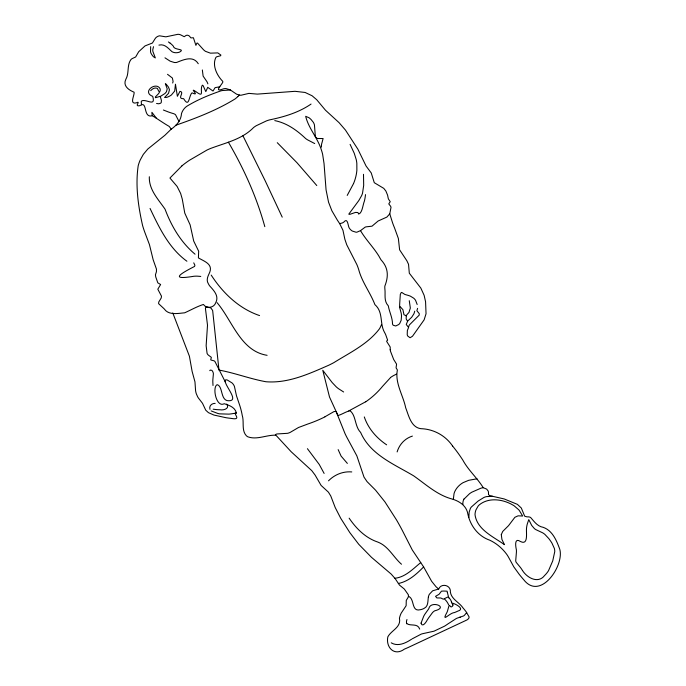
<?xml version="1.0" encoding="UTF-8"?>
<svg xmlns="http://www.w3.org/2000/svg" width="686" height="686" viewBox="0 0 686 686"><rect width="100%" height="100%" fill="white"/><g stroke="black" fill="none" stroke-linecap="round" stroke-linejoin="round"><path stroke-width="1.03" d="M453.326 499.502L454.029 493.697A15.709 14.217 -29.5 0 1 454.921 491.253L455.847 489.564A19.062 17.244 -29.5 0 1 463.024 482.687L468.684 480.311L476.993 478.794M365.518 194.618L365.106 197.568A53.654 48.543 -29.5 0 1 364.403 201.067C362.783 204.84 362.38 213.003 358.632 214.075A6.243 5.651 -29.5 0 1 358.504 213.74L358.469 213.663A5.342 4.828 -29.5 0 0 358.221 213.054L358.126 212.926A1.586 1.432 -29.5 0 0 357.715 212.54L355.545 212.411L349.783 214.358L348.78 214.161L358.804 200.561L361.642 195.587A21.858 19.783 -29.5 0 0 362.551 193.066L363.683 185.374L363.494 174.304M150.646 46.639L150.534 51.802A9.518 8.609 -29.5 0 0 151.04 53.371L152.386 55.523A17.296 15.649 -29.5 0 0 153.853 57.049L155.336 57.941L152.901 51.519A8.121 7.349 -29.5 0 1 152.824 49.443L153.501 46.699M428.373 596.992C427.687 600.919 428.527 606.338 424.137 608.353A11.439 10.35 -29.5 0 1 420.338 609.7C411.651 612.023 414.421 600.353 409.645 596.949A7.958 7.194 -29.5 0 0 408.53 596.391M408.564 327.265L408.659 326.828A7.426 6.723 -29.5 0 1 409.431 324.89L419.206 315.123L419.283 313.674L416.882 310.707L417.611 308.348M452.623 446.054C445.411 435.473 433.586 429.042 420.818 428.673C411.008 427.352 408.676 415.424 405.692 407.81C403.214 395.47 394.81 383.054 397.357 370.131A2.135 1.929 -29.5 0 0 397.22 369.668L396.105 367.91L396.182 366.658A12.734 11.525 -29.5 0 1 396.319 366.307L396.551 364.103L394.656 361.025A21.223 19.208 -29.5 0 1 393.653 359.421L390.651 351.652A9.938 8.995 -29.5 0 1 390.18 349.723M172.683 82.997L172.838 82.457A16.172 14.638 -29.5 0 0 173.086 81.377L172.375 78.024L167.513 74.302M414.721 311.178L414.438 312.199A16.267 14.715 -29.5 0 1 413.864 313.879L411.686 317.258L407.587 321.168M406.97 619.544L406.849 619.947A6.526 5.908 -29.5 0 0 406.738 623.763M321.425 147.104L321.485 144.986A10.221 9.252 -29.5 0 1 322.017 142.637L323.106 138.529L317.224 138.495L315.371 136.788L314.454 125.006A12.031 10.89 -29.5 0 0 313.339 122.331L311.152 119.613A27.277 24.679 -29.5 0 0 309.052 117.769L305.682 116.311C308.503 128.376 317.995 138.306 321.52 150.397A55.986 50.661 -29.5 0 1 322.634 154.359L324.041 163.577L326.056 189.833L328.543 202.164L331.853 210.722L337.289 220.017L339.69 223.645L342.185 223.001A6.054 5.471 -29.5 0 0 343.84 222.058C347.536 217.402 347.913 224.742 348.9 227.323A9.33 8.438 -29.5 0 0 350.092 229.167L350.314 229.407A11.791 10.667 -29.5 0 0 352.312 231.045L356.06 232.228A4.759 4.305 -29.5 0 0 357.003 232.134L360.51 230.625L365.184 227.126A5.428 4.913 -29.5 0 1 366.298 226.826L372.001 226.183L378.132 221.003L386.861 217.085L389.759 213.852L391.003 207.386A4.227 3.824 -29.5 0 0 390.445 206.049L388.756 203.862L390.248 201.701L388.379 198.897L387.933 196.951A22.329 20.211 -29.5 0 0 387.547 195.073L385.884 191.042L383.766 188.367L374.282 182.699L371.246 172.958L366.067 166.021L357.886 149.196L345.444 130.057L339.064 122.657L325.473 110.214L316.726 99.736L312.087 95.766L305.116 92.464L295.049 91.315L257.319 94.111L248.915 93.382L240.795 95.294L236.713 94.256L230.187 89.849L226.003 88.571A7.958 7.203 -29.5 0 0 223.336 88.88C213.732 92.584 220.918 85.741 222.761 82.32A4.536 4.107 -29.5 0 0 222.77 81.368C217.153 75.76 211.871 65.539 215.884 57.427A3.619 3.276 -29.5 0 1 216.725 56.784L220.575 55.763L220.875 55.069L217.796 52.891L210.448 53.165L205.491 51.339A15.872 14.363 -29.5 0 1 203.476 49.701L197.508 43.081L196.848 43.149L195.913 45.379L193.401 37.756L190.94 37.902L189.173 35.878L187.69 35.209L186.18 35.372L184.234 36.701L180.675 34.875A7.906 7.152 -29.5 0 0 177.948 34.3L166.012 36.804A6.08 5.505 -29.5 0 1 164.889 36.684L159.606 35.818A6.517 5.9 -29.5 0 0 157.386 36.598L156.708 37.018A5.557 5.025 -29.5 0 0 155.105 38.716L152.395 43.029L145.029 45.911L138.692 51.733L135.665 56.972L132.741 58.336A4.691 4.245 -29.5 0 0 130.915 59.605C126.721 65.299 129.371 73.128 125.872 79.224C122.571 85.99 128.882 90.115 134.13 92.216C134.585 95.431 129.165 104.401 136.128 102.917C141.402 100.345 134.456 106.081 138.632 105.833A4.236 3.833 -29.5 0 0 140.09 105.533C147.85 100.353 142.662 118.472 152.369 115.737C157.866 119.09 163.388 123.111 169.15 126.387A25.622 23.178 -29.5 0 1 170.677 128.471L171.157 129.2L164.906 135.271L147.773 149.059L143.331 154.367L140.244 159.932A38.467 34.806 -29.5 0 0 138.186 165.832C135.288 185.606 138.195 206.126 142.585 225.488A115.197 104.229 -29.5 0 0 145.389 233.84L149.437 244.593L153.167 259.771L156.459 269.109L156.434 271.707L155.448 274.777L155.713 276.818L157.814 282.838L160.618 284.519L157.814 289.209L161.484 296.163L161.219 297.998L158.749 302.029L158.595 303.649L163.182 307.92A13.06 11.816 -29.5 0 1 164.408 309.129C168.756 315.44 178.163 313.373 184.663 312.807C190.862 310.046 197.071 306.479 203.442 304.455C206.246 309 213.938 307.945 215.661 302.903C219.426 295.923 213.698 290.427 209.504 285.702A32.045 28.992 -29.5 0 1 208.39 283.798C206.28 280.78 207.421 277.153 208.887 274.16C214.126 264.342 204.874 261.709 198.408 257.902L198.666 251.222L193.726 241.095L190.133 224.854L184.774 213.106L182.27 199.103L180.624 193.418L177.134 186.472L169.939 178.034L181.824 165.986M397.125 451.928C399.346 444.451 404.903 438.423 412.406 436.09M353.564 183.539L347.21 195.424M406.249 315.852L406.798 314.9A6.131 5.548 -29.5 0 1 407.51 314.008L408.993 312.413L409.679 310.038A8.712 7.889 -29.5 0 1 409.911 309.352L410.091 308.863A5.891 5.325 -29.5 0 0 410.322 307.928L409.268 300.7M171.157 129.2C176.474 125.529 181.104 120.35 181.49 113.653A13.849 12.528 -29.5 0 1 186.506 106.476C197.148 99.839 209.093 94.977 220.943 90.844A23.358 21.137 -29.5 0 1 222.616 90.509L230.445 90.003M464.01 499.108L469.576 493.663A42.566 38.519 -29.5 0 1 471.779 492.214L480.886 488.2A23.298 21.077 -29.5 0 1 483.261 487.703L486.666 489.109L488.158 491.022A5.771 5.222 -29.5 0 1 488.492 492.9L488.509 494.623L489.727 495.644L504.261 498.971L517.407 504.364L521.317 508.026L524.687 516.198L527.088 516.884A11.636 10.522 -29.5 0 1 527.483 516.841L528.58 516.867A6.165 5.582 -29.5 0 1 530.604 517.476C534.188 521.497 537.318 526.368 543.338 527.371C552.59 530.698 556.612 540.662 559.742 549.169C564.527 565.581 540.371 600.979 523.847 579.867A213.355 193.049 -29.5 0 1 519.371 574.542L513.814 566.876L508.54 557.212A40.697 36.83 -29.5 0 0 506.431 553.936C502.083 548.14 496.372 543.321 489.813 540.216C478.296 536.272 470.416 525.879 467.878 514.174C466.72 505.976 459.509 501.2 452.16 499.048C437.256 495.112 425.963 484.436 413.667 475.844C394.158 464.182 370.32 454.784 360.63 432.42C354.645 426.546 356.171 415.339 349.971 410.7C345.77 411.686 342.151 414.361 337.984 415.57L329.512 397.014L322.772 370.277L332.127 382.505L336.217 386.827A38.416 34.754 -29.5 0 0 338.515 388.705L343.626 391.98M466.703 612.538L464.456 615.273A5.522 4.999 -29.5 0 1 463.384 616.011L458.094 617.829A18.128 16.404 -29.5 0 0 456.301 618.515L447.761 624.028A55.926 50.601 -29.5 0 1 444.545 626.164L434.006 631.189L422.473 633.735A17.279 15.632 -29.5 0 0 421.153 634.147L412.157 638.863M428.381 596.992A11.576 10.479 -29.5 0 1 429.316 594.333L432.634 590.817L438.706 589.008C441.209 582.697 451.148 585.115 450.368 592.009C451.362 599.281 459.397 602.351 463.136 608.079A85.133 77.038 -29.5 0 1 466.197 611.852L469.164 617.048L468.641 618.626L466.995 619.93L408.41 647.387A168.173 152.172 -29.5 0 1 404.363 649.136C394.158 656.742 385.583 646.992 387.856 636.797C391.474 630.125 401.31 627.458 399.449 618.249A22.904 20.726 -29.5 0 1 401.181 613.173L406.129 605.721L406.275 600.396L408.35 596.94L408.41 594.873L404.32 589.042L399.475 585.081L395.205 578.667L391.209 574.096L371.46 557.298L358.769 544.324L349.834 532.636L340.736 518.307L335.231 507.589L330.781 496.012L328.44 492.179L321.108 485.431L315.114 475.098L311.796 470.665L291.207 451.782L275.369 434.624L276.852 433.972L287.614 433.312A14.612 13.223 -29.5 0 0 290.264 432.351L298.479 427.515L307.945 423.974A120.153 108.722 -29.5 0 0 324.975 416.848M209.77 370.663L209.83 370.586A6.526 5.9 -29.5 0 1 210.285 370.08L211.837 370.337A7.092 6.414 -29.5 0 1 213.397 373.827L212.96 378.586A27.457 24.842 -29.5 0 0 212.823 381.836L213.012 385.506M324.95 416.788L334.056 411.531L336.149 411.549L345.024 433.612A112.127 101.451 -29.5 0 0 347.022 437.625L356.849 455.856L364 477.104L367.027 481.589L373.098 487.686A92.739 83.915 -29.5 0 1 375.731 490.379L384.949 501.903L396.465 519.868A286.757 259.462 -29.5 0 1 403.865 533.468L412.286 549.983L423.622 566.91C416.548 574.113 408.564 581.436 398.352 583.494M239.345 95.122L237.802 96.606M150.706 90.646L151.031 90.329A20.331 18.393 -29.5 0 1 151.529 89.866L152.403 89.146A5.359 4.853 -29.5 0 1 155.465 88.014L156.948 88.254A2.281 2.067 -29.5 0 1 157.463 88.571L158.783 91.384M420.732 562.589C412.998 568.891 405.383 577.158 394.904 578.272M328.508 480.826C334.605 474.592 343.026 471.188 351.764 471.925M390.557 377.557L382.548 386.329A73.977 66.936 -29.5 0 1 365.741 401.807M181.799 165.961A77.99 70.572 -29.5 0 1 189.447 160.275L206.958 150.062A77.115 69.775 -29.5 0 1 210.25 148.588C225.325 142.808 241.995 139.49 253.683 127.442A37.936 34.326 -29.5 0 1 256.152 125.77L266.485 120.873A59.133 53.508 -29.5 0 1 269.452 119.913C284.09 116.894 298.582 112.641 311.05 104.066M365.707 401.756L348.771 410.923M411.48 639.275C405.64 643.151 397.94 646.838 391.243 642.833M396.499 374.102L394.784 374.968A27.98 25.313 -29.5 0 0 390.523 377.506M175.839 125.229C196.213 118.121 216.707 110.275 235.092 98.93A40.114 36.298 -29.5 0 0 237.793 96.606M459.509 617.391L460.22 617.186M219.854 86.753L215.095 87.645L213.012 91.032L207.729 87.328L205.809 91.615L203.142 85.664L202.319 85.175C199.369 90.063 205.097 98.535 195.81 91.572C188.204 86.633 200.861 97.043 192.2 92.893L191.6 93.185C188.607 97.438 189.156 107.779 183.616 98.681C176.276 98.947 185.263 92.138 179.938 91.349L177.382 96.323L175.462 84.215L174.681 91.049L171.406 94.977A15.632 14.14 -29.5 0 1 166.792 97.361L164.58 97.506L168.55 93.287L169.459 89.695L168.439 87.036L166.123 84.146L165.335 83.701L167.213 88.803L166.458 91.761L164.966 93.493L160.764 96.194L155.508 97.704L155.319 96.992L158.689 93.536L160.095 90.938A5.325 4.819 -29.5 0 0 160.112 88.82C156.202 81.051 141.385 92.044 152.712 96.349C155.885 107.179 146.735 99.007 141.993 100.782A1.681 1.526 -29.5 0 0 141.222 101.742L141.539 104.821M215.164 403.359C211.768 403.265 208.827 405.829 209.967 409.362M236.053 413.075L236.421 413.006C234.955 407.021 228.953 405.306 224.253 403.72C216.253 408.101 212 386.93 217.188 384.666C222.761 386.149 220.54 398.575 226.963 400.59C241.206 402.562 224.382 385.866 225.102 380.336L225.874 379.752L227.375 380.053L232.048 382.942A11.533 10.436 -29.5 0 1 234.423 386.424L236.481 395.788L239.56 404.877A86.693 78.444 -29.5 0 1 242.244 415.442C244.345 421.984 241.309 430.345 246.343 435.73A10.487 9.493 -29.5 0 0 247.929 436.845C256.907 440.103 266.322 434.89 275.575 435.181M235.307 413.204L231.225 413.864A51.579 46.665 -29.5 0 1 228.91 414.13L219.623 413.855A24.276 21.969 -29.5 0 1 217.694 413.409L211.142 410.905M158.929 45.113C164.76 43.595 168.267 48.423 172.006 51.699A8.626 7.812 -29.5 0 0 177.177 52.668A10.016 9.064 -29.5 0 0 179.543 52.102C185.897 48.552 173.935 50.43 173.369 46.211A27.003 24.43 -29.5 0 0 170.162 43.158M236.421 413.006C231.928 412.749 243.024 420.741 230.882 418.34A70.89 64.15 -29.5 0 1 225.917 417.688L213.912 415.047L208.433 412.655L205.731 410.177L202.507 403.317L199.266 399.123A18.805 17.021 -29.5 0 1 197.662 396.817L196.316 393.781A21.549 19.5 -29.5 0 1 195.57 390.523L194.97 381.896L192.114 371.375L189.405 356.214L172.786 312.936M492.497 496.278L486.571 496.604A13.986 12.657 -29.5 0 0 483.964 497.444L478.116 501.054L471.325 507.04A8.421 7.615 -29.5 0 0 470.382 508.429L469.147 512.133L468.864 517.424M200.775 276.441L197.096 276.149A29.644 26.823 -29.5 0 0 193.898 276.261C168.139 280.548 182.073 272.874 194.498 266.46A2.341 2.118 -29.5 0 0 194.841 265.122L193.744 262.849M213.166 409.19L215.781 409.516A43.441 39.308 -29.5 0 0 220.052 409.774C223.619 410.511 230.119 408.513 226.697 404.08M267.103 355.314C240.554 351.069 232.443 320.739 217.068 302.663M156.579 103.492L158.792 103.783L160.567 103.226A2.075 1.878 -29.5 0 0 161.279 102.36L161.399 100.293L160.258 96.426M274.777 120.607C286.92 123.051 296.927 130.263 305.716 138.606A36.795 33.288 -29.5 0 0 307.568 139.841L314.711 143.554M163.379 110.017L168.216 111.904A74.019 66.979 -29.5 0 0 172.143 113.224L172.743 113.396A17.27 15.624 -29.5 0 1 174.107 113.859L174.801 114.21A4.802 4.348 -29.5 0 1 175.565 114.776L179.02 121.551M259.557 315.577C238.942 308.571 222.89 293.085 211.202 275.095M168.396 41.94L170.145 43.175M164.974 57.821L170.179 61.183L174.313 62.486A8.721 7.889 -29.5 0 0 176.671 62.426C183.788 59.656 193.075 55.326 198.271 63.738M386.621 444.82C376.52 438.011 368.236 428.579 364.292 416.934M401.49 564.226C393.301 557.118 388.439 546.099 377.72 542.034C365.492 537.935 356.266 528.58 349.14 518.162M438.706 589.008L436.716 587.379A28.623 25.896 -29.5 0 1 436.082 586.813L431.64 581.299L423.622 566.91M186.901 261.229C169.03 248.263 159.246 227.855 150.054 208.433M483.261 487.712C477.259 477.979 468.349 470.304 462.861 460.143A189.49 171.457 -29.5 0 0 452.623 446.063M444.742 599.29L445.54 600.087A18.513 16.756 -29.5 0 1 448.172 603.877L448.524 604.735M277.264 142.688L296.987 162.728L316.786 185.546M195.047 254.197C180.838 242.244 171.491 226.32 165.06 209.204C158.252 199.257 148.811 189.713 149.316 176.748M448.43 597.429L448.978 597.969M347.365 463.402L341.088 456.087L338.155 449.622M360.51 230.625C365.87 239.808 373.433 247.192 378.972 256.23A126.241 114.228 -29.5 0 0 381.004 259.814C388.525 267.9 388.628 276.381 384.846 286.105A16.524 14.955 -29.5 0 0 384.889 288.943C385.601 294.826 383.645 300.905 388.302 305.845C389.356 312.019 392.486 317.669 392.512 323.946A3.559 3.224 -29.5 0 0 393.267 325.275L395.762 325.97L398.652 324.572A6.268 5.677 -29.5 0 0 399.784 323.38L401.164 320.276L401.507 316.323A26.84 24.293 -29.5 0 0 401.37 314.402A19.851 17.956 -29.5 0 0 401.147 313.03L399.758 307.92L399.929 306.453L402.896 309.652L403.985 314.745L406.223 315.757L406.189 318.99L407.595 321.28L406.241 324.478L408.599 327.471L407.364 330.472L407.218 334.665A5.574 5.042 -29.5 0 0 407.776 336.08L410.091 337.744L412.518 336.217L424.137 319.83L426.04 313.759L425.577 301.763L424.128 295.323L420.835 288.094L409.31 273.2L408.539 264.307L406.867 260.766L399.612 249.824L398.369 238.505L394.51 227.846A104.872 94.891 -29.5 0 1 392.564 222.796L389.759 213.852M419.695 629.122C417.654 622.914 410.743 626.352 406.987 623.677M156.425 118.266L151.898 112.298L151.992 114.228A41.366 37.43 -29.5 0 0 152.215 115.102L152.395 115.737M522.483 570.486C527.011 577.784 538.124 584.078 544.65 575.451A24.147 21.849 -29.5 0 0 548.526 570.675L552.736 560.882L554.751 551.647A14.303 12.94 -29.5 0 0 554.374 548.483L551.998 543.218A56.406 51.038 -29.5 0 0 548.731 538.501L544.924 534.437A18.779 16.996 -29.5 0 0 542.575 532.782L535.912 529.652A12.279 11.113 -29.5 0 1 534.377 528.572L531.684 525.416L528.769 519.619L527.311 523.924A27.217 24.627 -29.5 0 0 526.505 528.4C526.068 532.773 528.503 545.576 520.511 541.537C514.251 537.215 515.538 546.142 516.387 549.829A22.852 20.674 -29.5 0 1 516.395 552.444L515.701 560.899A6.526 5.908 -29.5 0 0 516.224 562.383L520.039 566.996A31.273 28.298 -29.5 0 1 522.466 570.495M339.69 223.645L342.949 230.256L344.861 239.26L346.756 244.808L356.84 264.539A65.041 58.85 -29.5 0 1 358.692 269.547C362.028 282.246 370.286 292.519 374.908 304.635C383.517 312.061 379.521 323.535 384.46 332.256A36.598 33.117 -29.5 0 1 385.738 334.828L387.633 340.187A6.157 5.574 -29.5 0 0 386.947 340.762L386.758 341.045A0.892 0.806 -29.5 0 0 386.647 341.396L390.06 346.782A4.253 3.85 -29.5 0 1 390.214 347.536L390.214 348.925A11.799 10.676 -29.5 0 0 390.214 349.723M228.404 142.199C243.916 168.773 256.615 196.959 264.813 226.654M225.505 382.325L214.924 361.488A3.893 3.516 -29.5 0 0 213.912 360.776L210.868 360.013L210.748 359.207A7.4 6.697 -29.5 0 1 210.954 358.967L211.374 357.363L208.261 355.031A6.809 6.157 -29.5 0 1 207.078 353.384L206.143 345.727L207.506 325.181L205.423 308.443L205.834 306.976A2.744 2.487 -29.5 0 1 206.649 306.916L210.508 307.825A4.442 4.022 -29.5 0 1 211.082 308.254L212.368 310.063A26.925 24.362 -29.5 0 1 212.677 310.689L218.98 370.071C234.904 372.97 250.107 378.895 266.014 381.75C288.077 383.508 308.983 373.879 328.74 365.235A144.583 130.82 -29.5 0 0 333.799 362.662C349.766 352.707 367.979 344.055 379.521 328.731A30.167 27.294 -29.5 0 0 381.545 324.427M307.414 448.687L319.247 464.456L324.126 473.417M242.955 135.802L265.13 180.667L282.229 217.162M350.1 144.36L354.268 153.33L356.223 159.572A38.587 34.909 -29.5 0 1 356.831 163.337L356.874 170.274A46.708 42.266 -29.5 0 1 353.556 183.539M207.875 83.872L207.532 82.989A16.318 14.766 -29.5 0 0 206.863 81.565L203.125 76.12L202.353 69.972M451.362 601.708L451.62 602.402M417.174 304.498L415.587 300.365A11.945 10.805 -29.5 0 0 413.684 298.178L410.562 296.258A21.755 19.688 -29.5 0 0 407.964 295.332L404.86 294.448L401.807 292.459A1.08 0.978 -29.5 0 0 401.181 292.656L400.324 294.345L399.741 303.126A83.143 75.237 -29.5 0 0 399.621 306.994M462.87 504.519A11.834 10.71 -29.5 0 1 463.882 499.065M449.064 597.892A14.603 13.214 -29.5 0 1 451.474 601.665M447.349 592.404L448.464 596.717L443.293 599.195L440.806 597.986L437.171 597.943A2.993 2.71 -29.5 0 1 436.785 597.849L435.55 596.34L439.074 594.282L441.467 591.16L443.919 591.023A20.203 18.282 -29.5 0 0 445.668 591.109L447.101 591.195L447.349 592.404M421.041 623.145C422.31 627.836 426.16 622.211 427.249 619.973A63.258 57.238 -29.5 0 0 428.441 618.12L432.583 612.504A13.986 12.657 -29.5 0 1 434.59 610.857C449.604 607.127 430.782 600.096 428.904 608.405A19.5 17.647 -29.5 0 1 428.296 609.417L425.14 613.816A21.283 19.251 -29.5 0 0 423.708 616.251L421.041 623.145M452.983 604.923L452.691 605.892A2.427 2.195 -29.5 0 1 451.903 606.621C450.445 608.156 449.81 604.272 449.09 605.541A10.624 9.613 -29.5 0 0 448.978 605.884A60.119 54.391 -29.5 0 0 448.404 607.805L447.555 610.797A21.266 19.242 -29.5 0 1 446.98 612.332C440.918 623.531 449.604 612.761 454.475 612.564A50.918 46.073 -29.5 0 0 457.742 611.149C465.605 609.031 455.212 603.56 451.834 603.02L452.983 604.923M501.295 534.6L501.92 539.436L504.433 544.641C493.44 536.769 477.002 529.669 475.021 514.706A15.521 14.037 -29.5 0 1 475.955 509.904L478.065 506.182A11.559 10.453 -29.5 0 1 479.317 504.845C488.904 497.024 503.275 499.262 513.214 505.23A38.099 34.472 -29.5 0 1 514.183 505.839L518.762 509.801A16.781 15.186 -29.5 0 1 519.568 510.881L522.655 516.009L518.093 515.838L514.886 517.287L508.558 525.639L502.744 531.418L501.295 534.6"/></g></svg>
